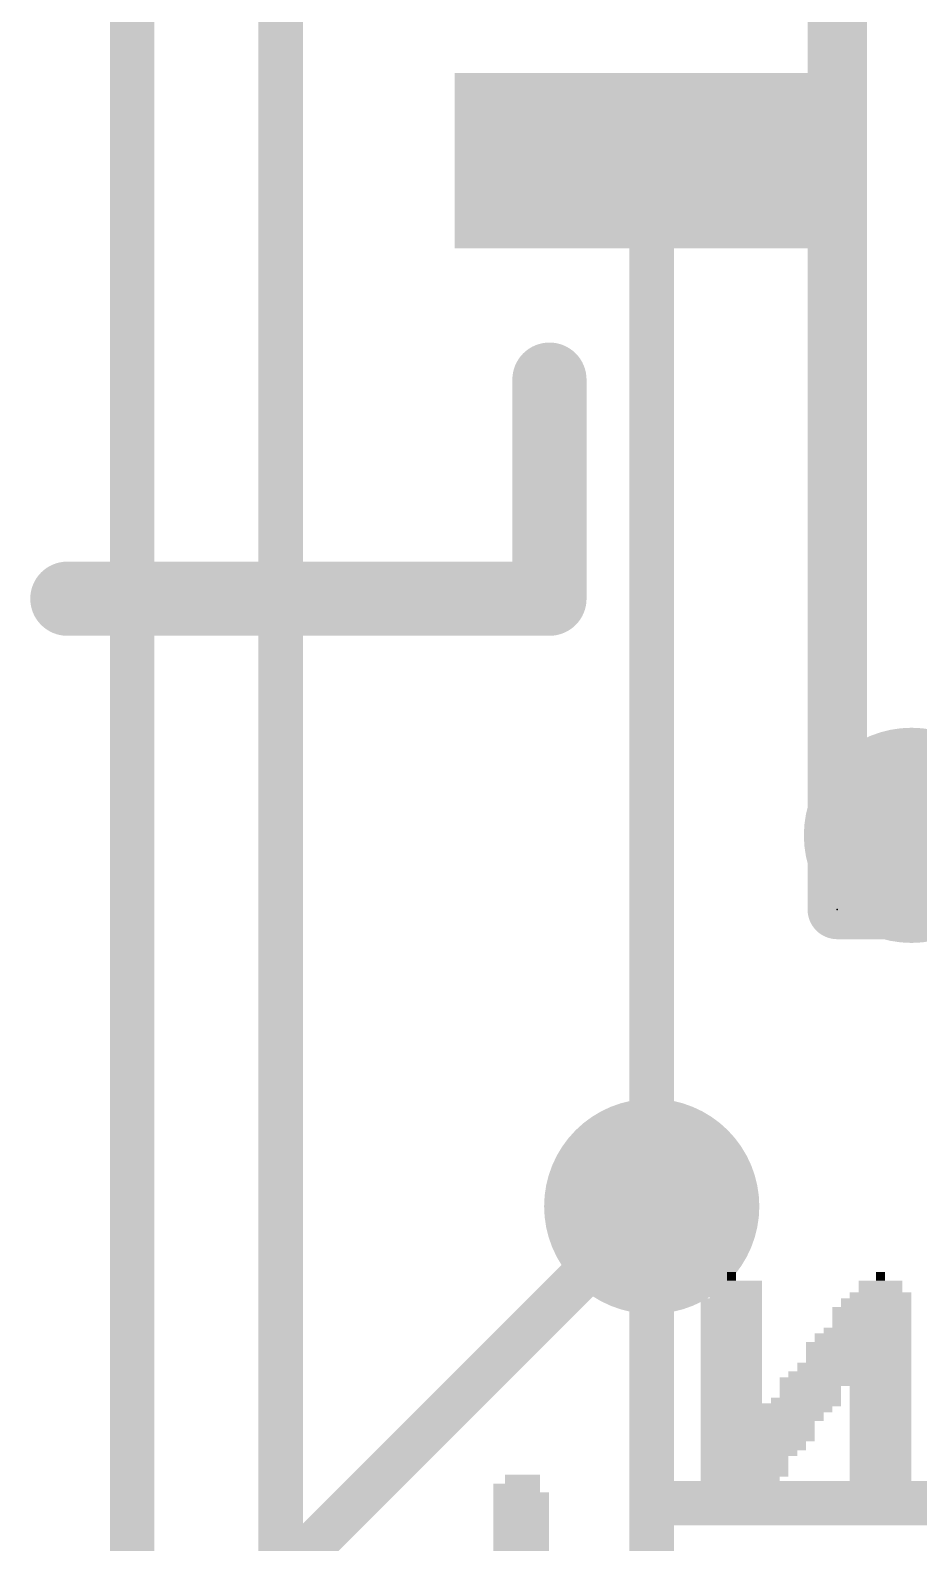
# Model space of a CAD drawing. Extents: x -41 to 66, y -16 to 27.
# Drawn here: x 2.95 to 5.99, y 7.74 to 12.92 of the extents above; entities that cross this region are included whole.
import ezdxf

# ---------------------------------------------------------------- set-up
doc = ezdxf.new("R2010")
doc.units = 0
for name, color, linetype in [('1', 12, 'CONTINUOUS'), ('16', 132, 'CONTINUOUS'), ('18', 110, 'CONTINUOUS'), ('21', 41, 'CONTINUOUS'), ('22', 40, 'CONTINUOUS'), ('24', 53, 'CONTINUOUS')]:
    doc.layers.add(name, color=color, linetype=linetype)

# ---------------------------------------------------------------- blocks, each defined once
blk = doc.blocks.new('RECT')
blk.add_solid([(-0.5, -0.5), (0.5, -0.5), (-0.5, 0.5), (0.5, 0.5)])
blk = doc.blocks.new('ROUNDV')
at = {"const_width": 0.5}
blk.add_lwpolyline([(0, -0.25, 1), (0, 0.25, 1), (0, -0.25)], format="xyb", dxfattribs=at)

msp = doc.modelspace()

# ---------------------------------------------------------------- linework, layer by layer
at = {"layer": '1', "const_width": 0.1524}
for points in [[(3.81, 13.462), (3.81, 5.334)], [(3.302, 4.445), (3.302, 13.335)], [(5.08, 12.47), (5.08, 8.89)]]:
    msp.add_lwpolyline(points, dxfattribs=at)
at = {"layer": '1', "const_width": 0.0762}
for points in [[(5.1181, 12.47, 1), (5.0419, 12.47)], [(5.0419, 8.89, 1), (5.1181, 8.89)]]:
    msp.add_lwpolyline(points, format="xyb", dxfattribs=at)
at = {"layer": '16', "const_width": 0.1524}
for points in [[(5.08, 8.89), (3.81, 7.62)], [(5.08, 7.874), (5.08, 8.89)], [(5.08, 5.715), (5.08, 7.874)], [(9.017, 7.874), (5.08, 7.874)]]:
    msp.add_lwpolyline(points, dxfattribs=at)
at = {"layer": '16', "const_width": 0.0762}
for points in [[(5.1181, 8.89, 1), (5.0419, 8.89)], [(5.1069, 8.8631, 1), (5.0531, 8.9169)], [(5.1181, 7.874, 1), (5.0419, 7.874)], [(5.08, 7.9121, 1), (5.08, 7.8359)], [(5.0419, 7.874, 1), (5.1181, 7.874)]]:
    msp.add_lwpolyline(points, format="xyb", dxfattribs=at)
at = {"layer": '21', "const_width": 0.254}
for points in [[(4.73, 11.72), (4.73, 10.97)], [(4.73, 10.97), (3.08, 10.97)]]:
    msp.add_lwpolyline(points, dxfattribs=at)
at = {"layer": '21', "const_width": 0.127}
for points in [[(4.7935, 11.72, 1), (4.6665, 11.72)], [(3.08, 11.0335, 1), (3.08, 10.9065)], [(4.73, 10.9065, 1), (4.73, 11.0335)], [(4.6665, 10.97, 1), (4.7935, 10.97)]]:
    msp.add_lwpolyline(points, format="xyb", dxfattribs=at)
at = {"layer": '22', "const_width": 0.2032}
for points in [[(5.715, 22.006), (5.715, 9.906)], [(5.715, 9.906), (6.415, 9.906)]]:
    msp.add_lwpolyline(points, dxfattribs=at)
at = {"layer": '22', "const_width": 0.1016}
for points in [[(5.715, 9.9568, 1), (5.715, 9.8552)], [(5.6642, 9.906, 1), (5.7658, 9.906)]]:
    msp.add_lwpolyline(points, format="xyb", dxfattribs=at)
at = {"layer": '24'}
msp.add_point((5.715, 9.906), dxfattribs=at)

# ---------------------------------------------------------------- block references
at = {"layer": '1', "xscale": 0.6, "yscale": 1.35, "rotation": 270}
msp.add_blockref('RECT', (5.08, 12.47), dxfattribs=at)
at = {"layer": '18', "xscale": 0.7366, "yscale": 0.7366}
for p in [(5.969, 10.16), (5.969, 10.16), (5.08, 8.89), (5.08, 8.89)]:
    msp.add_blockref('ROUNDV', p, dxfattribs=at)
at = {"layer": '22'}
for p, xscale, yscale, rotation in [((5.353, 8.65), 0.03, 0.03, 180), ((5.863, 8.65), 0.03, 0.03, 180), ((5.368, 8.615), 0.18, 0.04, 180), ((5.863, 8.615), 0.15, 0.04, 180), ((5.353, 8.56), 0.21, 0.03, 180), ((5.353, 8.53), 0.21, 0.03, 180), ((5.368, 8.58), 0.18, 0.03, 180), ((5.833, 8.53), 0.27, 0.03, 180), ((5.848, 8.56), 0.24, 0.03, 180), ((5.863, 8.58), 0.21, 0.03, 180), ((5.353, 8.495), 0.21, 0.04, 180), ((5.833, 8.495), 0.27, 0.04, 180), ((5.353, 8.46), 0.21, 0.03, 180), ((5.353, 8.44), 0.21, 0.03, 180), ((5.803, 8.44), 0.33, 0.03, 180), ((5.818, 8.46), 0.3, 0.03, 180), ((5.353, 8.41), 0.21, 0.03, 180), ((5.353, 8.375), 0.21, 0.04, 180), ((5.788, 8.41), 0.36, 0.03, 180), ((5.788, 8.375), 0.36, 0.04, 180), ((5.353, 8.34), 0.21, 0.03, 180), ((5.773, 8.34), 0.39, 0.03, 180), ((5.353, 8.31), 0.21, 0.03, 180), ((5.353, 8.29), 0.21, 0.03, 180), ((5.743, 8.29), 0.45, 0.03, 180), ((5.758, 8.31), 0.42, 0.03, 180), ((5.353, 8.255), 0.21, 0.04, 180), ((5.353, 8.22), 0.21, 0.03, 180), ((5.608, 8.22), 0.24, 0.03, 180), ((5.623, 8.255), 0.21, 0.04, 180), ((5.863, 8.255), 0.21, 0.04, 180), ((5.863, 8.22), 0.21, 0.03, 180), ((5.473, 8.2), 0.45, 0.03, 180), ((5.458, 8.17), 0.42, 0.03, 180), ((5.863, 8.2), 0.21, 0.03, 180), ((5.863, 8.17), 0.21, 0.03, 180), ((5.443, 8.135), 0.39, 0.04, 180), ((5.863, 8.135), 0.21, 0.04, 180), ((5.443, 8.1), 0.39, 0.03, 180), ((5.428, 8.07), 0.36, 0.03, 180), ((5.863, 8.1), 0.21, 0.03, 180), ((5.863, 8.07), 0.21, 0.03, 180), ((5.413, 8.05), 0.33, 0.03, 180), ((5.398, 8.015), 0.3, 0.04, 180), ((5.863, 8.05), 0.21, 0.03, 180), ((5.863, 8.015), 0.21, 0.04, 180), ((5.398, 7.98), 0.3, 0.03, 180), ((5.383, 7.96), 0.27, 0.03, 180), ((5.863, 7.98), 0.21, 0.03, 180), ((5.863, 7.96), 0.21, 0.03, 180), ((4.558, 7.581), 0.72, 0.04, 90), ((4.593, 7.581), 0.78, 0.03, 90), ((4.623, 7.581), 0.78, 0.03, 90), ((4.643, 7.581), 0.78, 0.03, 90), ((4.678, 7.581), 0.78, 0.04, 90), ((5.368, 7.93), 0.24, 0.03, 180), ((5.863, 7.93), 0.21, 0.03, 180), ((4.713, 7.581), 0.66, 0.03, 90), ((5.368, 7.895), 0.18, 0.04, 180), ((5.353, 7.86), 0.15, 0.03, 180), ((5.863, 7.895), 0.21, 0.04, 180), ((5.863, 7.86), 0.15, 0.03, 180)]:
    msp.add_blockref('RECT', p, dxfattribs=dict(at, xscale=xscale, yscale=yscale, rotation=rotation))

doc.saveas('drawing.dxf')
